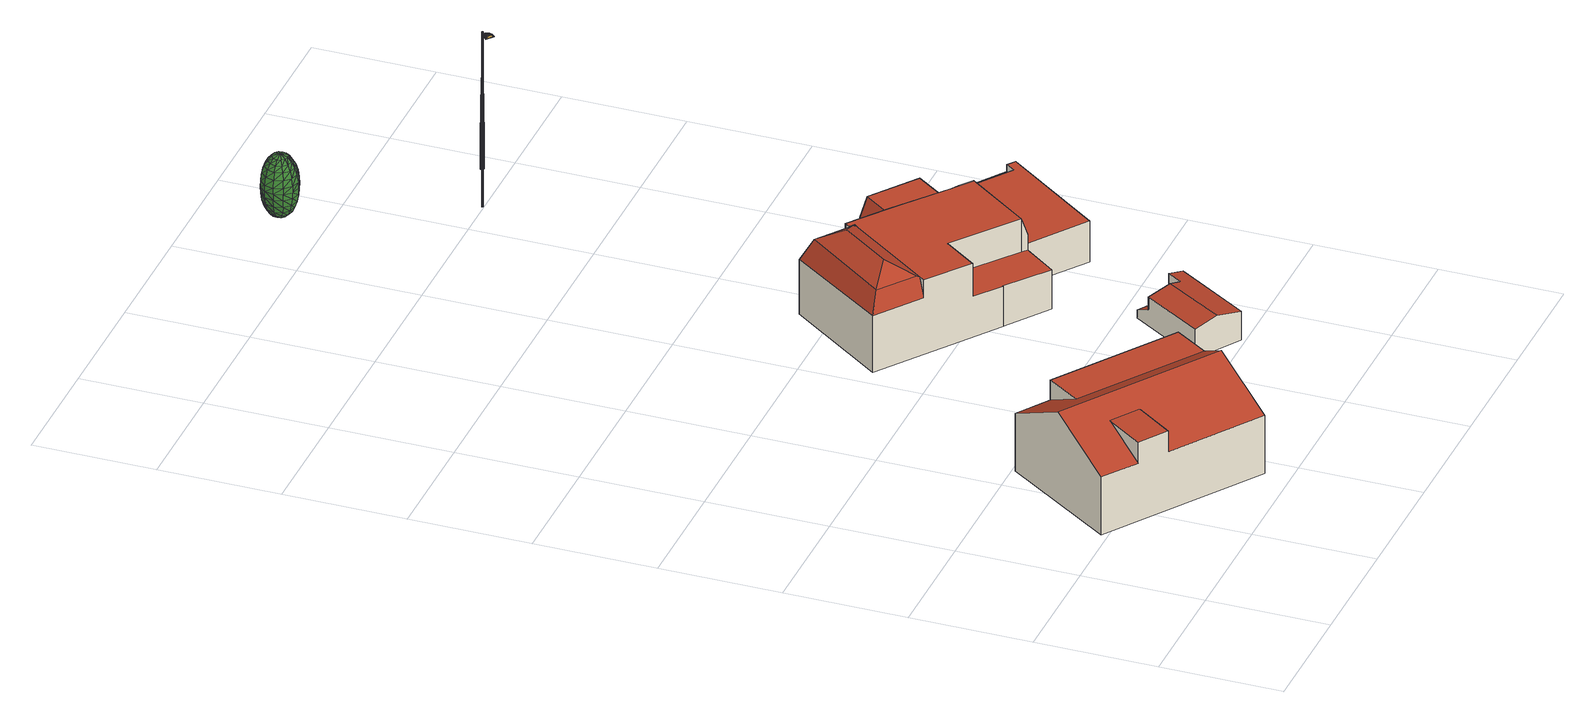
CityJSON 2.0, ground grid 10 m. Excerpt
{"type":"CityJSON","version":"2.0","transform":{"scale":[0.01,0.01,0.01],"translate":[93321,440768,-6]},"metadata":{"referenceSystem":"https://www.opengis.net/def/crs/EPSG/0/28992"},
"CityObjects":{
"building1":{"type":"Building","attributes":{"statusOmschr":"Pand in gebruik","typeOmschr":"vrijstaand","aantalBouwlagen":3,"hoogste_bouwlaag":1,"laagste_bouwlaag":1,"yearOfConstruction":2001},"address":[{"country":"Nederland","locality":"Rotterdam","thoroughfareNumber":"230","thoroughfareName":"Straatweg","postcode":"3054AM"}],"geometry":[{"type":"Solid","lod":"2","boundaries":[[[[0,1,2,3,4,5,6,7]],[[8,9,10,11]],[[12,13,1,0,14,15]],[[4,16,17,5]],[[16,3,2,8,11,7,6,17]],[[18,15,14,19]],[[10,9,13,12,18,19]],[[9,8,2,1,13]],[[3,16,4]],[[0,7,11,10,19,14]],[[12,15,18]],[[17,6,5]]]],"semantics":{"surfaces":[{"type":"RoofSurface"},{"type":"GroundSurface"},{"type":"WallSurface"}],"values":[[0,1,0,0,2,0,2,2,2,2,2,2]]}}]},
"building2":{"type":"Building","attributes":{"statusOmschr":"Pand in gebruik","aantalBouwlagen":1,"yearOfConstruction":2001},"address":[{"country":"Nederland","locality":"Rotterdam"}],"geometry":[{"type":"Solid","lod":"2","boundaries":[[[[20,21,22,23]],[[24,25,26,27]],[[27,26,28,29]],[[26,30,20,23,31,28]],[[29,28,31,32]],[[32,33,24,27,29]],[[30,34,35,21,20]],[[21,35,36,22]],[[36,35,34,25,24,33]],[[34,30,26,25]],[[22,36,33,32,31,23]]]],"semantics":{"surfaces":[{"type":"WallSurface"},{"type":"RoofSurface"},{"type":"GroundSurface"}],"values":[[0,0,0,1,0,1,0,2,0,1,0]]}}]},
"tree1":{"type":"SolitaryVegetationObject","attributes":{"Takvrije_zone":"tot 4,50 meter Bereikt","Boomhoogte":"9-12 m.","Boomstatus":"Niet van toepassing","Aanlegjaar":"2007","Laatste_mutatie":"17-05-2019","Stamdiameter":"15","Kroondiameter":"3","Ontwikkeling":"Blijvende Kroon","Boomsortiment_nederlands":"Sierkers","Boomsortiment":"Prunus 'Umineko'","Beheerobjectomschrijving":"12308.bm1","Brondatum":"13-06-2019","Thema":"Bomen","tree_part":"kruin","Wijk":"Hillegersberg Noord","Buurt":"Hillegersberg Noord - 40","Straat":"Plaszicht","Hoogte":"-1.9695778","Geslacht":"Prunus"},"geometry":[{"type":"MultiSurface","lod":"2","boundaries":[[[37,38,39]],[[40,41,39]],[[42,43,40]],[[44,45,38]],[[42,46,47]],[[48,46,49]],[[50,44,51]],[[52,53,48]],[[54,55,52]],[[56,57,54]],[[58,59,56]],[[60,58,61]],[[44,38,37]],[[62,60,61]],[[37,39,63]],[[64,60,62]],[[65,66,64]],[[65,67,66]],[[68,69,67]],[[70,71,68]],[[72,71,70]],[[73,72,74]],[[48,75,46]],[[76,73,74]],[[53,75,48]],[[53,77,75]],[[52,78,53]],[[79,73,76]],[[79,80,81]],[[82,83,80]],[[82,84,83]],[[85,86,84]],[[87,88,85]],[[89,90,87]],[[91,90,89]],[[91,92,90]],[[93,94,92]],[[93,95,94]],[[96,97,95]],[[98,99,96]],[[100,99,98]],[[101,102,100]],[[103,104,102]],[[103,105,104]],[[106,107,105]],[[106,108,107]],[[109,108,110]],[[111,110,112]],[[113,114,112]],[[115,114,113]],[[115,116,114]],[[117,116,118]],[[117,118,119]],[[120,97,121]],[[122,119,123]],[[124,120,125]],[[126,123,127]],[[128,124,129]],[[130,127,131]],[[132,128,133]],[[134,135,131]],[[136,134,137]],[[132,133,138]],[[139,137,140]],[[138,141,142]],[[140,143,139]],[[142,144,145]],[[146,143,147]],[[145,148,149]],[[150,147,151]],[[149,152,153]],[[151,154,150]],[[153,155,156]],[[157,154,158]],[[156,159,160]],[[161,158,162]],[[160,163,164]],[[162,165,161]],[[164,166,167]],[[168,165,169]],[[130,126,127]],[[126,122,123]],[[122,117,119]],[[170,117,122]],[[171,172,170]],[[173,174,171]],[[170,172,117]],[[172,116,117]],[[172,114,116]],[[171,174,172]],[[174,114,172]],[[174,112,114]],[[111,112,174]],[[173,111,174]],[[175,111,173]],[[109,110,111]],[[175,109,111]],[[176,109,175]],[[177,178,176]],[[179,180,177]],[[181,182,179]],[[181,183,182]],[[183,184,185]],[[186,185,184]],[[183,185,182]],[[182,185,187]],[[179,182,180]],[[182,187,180]],[[176,178,109]],[[178,108,109]],[[178,107,108]],[[177,180,178]],[[180,107,178]],[[180,187,107]],[[105,107,187]],[[105,187,104]],[[104,187,185]],[[104,185,186]],[[102,104,186]],[[102,186,100]],[[100,186,99]],[[186,184,99]],[[96,121,97]],[[99,121,96]],[[99,184,121]],[[120,121,125]],[[125,121,184]],[[125,184,183]],[[124,125,129]],[[129,125,183]],[[129,183,181]],[[128,129,133]],[[133,129,181]],[[138,133,141]],[[133,181,141]],[[141,181,179]],[[142,141,144]],[[141,179,144]],[[144,179,177]],[[145,144,148]],[[144,177,148]],[[148,177,176]],[[149,148,152]],[[148,176,152]],[[152,176,175]],[[153,152,155]],[[152,175,155]],[[155,175,173]],[[156,155,159]],[[155,173,159]],[[159,173,171]],[[160,159,163]],[[159,171,163]],[[163,171,170]],[[164,163,166]],[[163,170,166]],[[166,170,122]],[[166,122,126]],[[167,166,126]],[[167,126,130]],[[188,168,169]],[[136,189,134]],[[168,190,165]],[[161,165,190]],[[161,157,158]],[[191,192,157]],[[157,192,154]],[[150,154,192]],[[150,146,147]],[[146,150,192]],[[146,192,191]],[[146,191,143]],[[139,143,191]],[[191,157,139]],[[139,157,161]],[[139,136,137]],[[139,161,136]],[[136,161,190]],[[136,190,189]],[[189,190,168]],[[189,168,188]],[[188,134,189]],[[135,134,188]],[[188,169,135]],[[135,130,131]],[[135,169,130]],[[169,167,130]],[[169,165,167]],[[165,164,167]],[[165,162,164]],[[162,160,164]],[[162,158,160]],[[158,156,160]],[[158,154,156]],[[154,153,156]],[[154,151,153]],[[151,149,153]],[[151,147,149]],[[147,145,149]],[[147,143,145]],[[143,142,145]],[[143,140,142]],[[140,138,142]],[[140,137,138]],[[137,132,138]],[[137,134,132]],[[134,131,132]],[[131,128,132]],[[131,127,128]],[[127,124,128]],[[127,123,124]],[[123,120,124]],[[123,119,120]],[[119,97,120]],[[119,118,97]],[[95,97,118]],[[95,118,94]],[[94,118,116]],[[94,116,115]],[[92,94,115]],[[92,115,90]],[[90,115,113]],[[90,113,87]],[[87,113,88]],[[113,112,88]],[[88,112,110]],[[85,88,86]],[[88,110,86]],[[86,110,108]],[[86,108,106]],[[84,86,106]],[[84,106,83]],[[83,106,105]],[[83,105,103]],[[80,83,103]],[[80,103,81]],[[81,103,102]],[[81,102,101]],[[79,81,73]],[[73,81,101]],[[73,101,72]],[[72,101,71]],[[101,100,71]],[[71,100,98]],[[71,98,68]],[[68,98,69]],[[98,96,69]],[[69,96,95]],[[69,95,93]],[[67,69,93]],[[67,93,66]],[[66,93,92]],[[66,92,91]],[[64,66,91]],[[64,91,60]],[[60,91,89]],[[60,89,58]],[[58,89,59]],[[89,87,59]],[[59,87,85]],[[56,59,57]],[[59,85,57]],[[57,85,84]],[[57,84,82]],[[54,57,82]],[[54,82,55]],[[55,82,80]],[[55,80,79]],[[52,55,78]],[[55,79,78]],[[78,79,76]],[[76,53,78]],[[77,53,76]],[[76,75,77]],[[76,74,75]],[[74,46,75]],[[74,47,46]],[[74,72,47]],[[72,70,47]],[[47,70,42]],[[70,43,42]],[[70,68,43]],[[43,68,67]],[[43,67,65]],[[43,65,40]],[[40,65,41]],[[65,64,41]],[[41,64,62]],[[62,39,41]],[[63,39,62]],[[62,37,63]],[[62,61,37]],[[61,44,37]],[[61,51,44]],[[61,58,51]],[[58,56,51]],[[51,56,50]],[[56,54,50]],[[50,54,52]],[[50,52,48]],[[50,48,49]],[[49,44,50]],[[49,45,44]],[[49,46,45]],[[45,46,42]],[[42,38,45]],[[42,40,38]],[[40,39,38]]]}]},
"building3":{"type":"Building","attributes":{"statusOmschr":"Pand in gebruik","typeOmschr":"vrijstaand","aantalBouwlagen":2,"hoogste_bouwlaag":1,"laagste_bouwlaag":0,"yearOfConstruction":1977},"address":[{"country":"Nederland","locality":"Rotterdam","thoroughfareNumber":"234-236","thoroughfareName":"Straatweg","postcode":"3054AM"}],"geometry":[{"type":"Solid","lod":"2","boundaries":[[[[193,194,195,196,197,198,199,200]],[[196,195,201,202]],[[203,204,201,205,206,207,208]],[[209,210,211,212]],[[212,211,213,214]],[[215,216,217,218]],[[219,220,221]],[[195,222,205,201]],[[216,215,202,201,204,223,224]],[[225,226,227]],[[220,228,226,225]],[[216,224,229,230]],[[230,229,231,232]],[[232,231,228,220]],[[194,193,233]],[[234,235,236,233,207,206]],[[200,199,210,209]],[[235,222,236]],[[219,221,237,238]],[[205,234,206]],[[238,237,239,240]],[[203,241,223,204]],[[226,212,214,242,243,227]],[[222,235,234,205]],[[241,203,208,244]],[[245,232,220,219,246]],[[207,244,208]],[[236,222,195,194,233]],[[239,247,248,218,217,249,245,246,240]],[[213,211,210,199,198,250,251]],[[249,230,232,245]],[[252,253,248,247]],[[246,219,238,240]],[[243,242,254,253,252]],[[216,230,249,217]],[[213,251,255,254,242,214]],[[221,220,225,227,243,252,247,239,237]],[[250,256,255,251]],[[255,256,197,196,202,215,218,248,253,254]],[[198,197,256,250]],[[224,223,241,244,207,233,193,200,209,212,226,228,231,229]]]],"semantics":{"surfaces":[{"type":"WallSurface"},{"type":"RoofSurface"},{"type":"GroundSurface"}],"values":[[0,0,1,0,0,0,0,1,0,0,0,0,0,0,0,1,0,1,0,1,0,0,1,1,0,1,0,1,0,1,1,0,1,0,1,0,1,0,2,0,1]]}}]},
"cityfurniture1":{"type":"CityFurniture","attributes":{"Brondatum":"12-06-2019","Thema":"Lichtmasten","Nivo":"0","Klasse":"Verbindingsweg 2-zijdig","Objecthoogte":"10","Geplaatst_op":"02-12-2010","Datum_laatste_mutatie":"07-06-2019","Straatnaam":"Straatweg","Buurtnaam":"Hillegersberg Noord","Buurt_nummer":"62","Wijknaam":"Hillegersberg-Schiebroek","Wijknummer":"6","Lichtpunttype":"Straatverlichting","Nummer":"19","Beheerobject":"71935/OVL-019","Lamptype":"CPO-TW 140W KL.728","Armatuurtype":"4767 ARM SGS 453 1X CPO-TW 140W K EB OC FG EVSA VLAK GLAS LS-6","Uithoudertype":"UITHOUDER OV CONVERSIEMODEL","Masttype":"TRAMMAST LPH 10M"},"geometry":[{"type":"MultiSurface","lod":"2","boundaries":[[[257,258,259,260]],[[260,259,261,262]],[[262,261,263,264]],[[264,263,265,266]],[[266,265,267,268]],[[268,267,269,270]],[[270,269,271,272]],[[272,271,273,274]],[[274,273,275,276]],[[276,275,277,278]],[[278,277,279,280]],[[280,279,281,282]],[[282,281,283,284]],[[284,283,285,286]],[[286,285,287,288]],[[288,287,289,290]],[[290,289,291,292]],[[292,291,293,294]],[[294,293,295,296]],[[296,295,297,298]],[[298,297,299,300]],[[300,299,301,302]],[[302,301,303,304]],[[304,303,258,257]],[[257,260,262,264,266,268,270,272,274,276,278,280,282,284,286,288,290,292,294,296,298,300,302,304]]]}]},
"cityfurniture2":{"type":"CityFurniture","attributes":{"Brondatum":"12-06-2019","Thema":"Lichtmasten","Nivo":"0","Klasse":"Verbindingsweg 2-zijdig","Objecthoogte":"10","Geplaatst_op":"02-12-2010","Datum_laatste_mutatie":"07-06-2019","Straatnaam":"Straatweg","Buurtnaam":"Hillegersberg Noord","Buurt_nummer":"62","Wijknaam":"Hillegersberg-Schiebroek","Wijknummer":"6","Lichtpunttype":"Straatverlichting","Nummer":"19","Beheerobject":"71935/OVL-019","Lamptype":"CPO-TW 140W KL.728","Armatuurtype":"4767 ARM SGS 453 1X CPO-TW 140W K EB OC FG EVSA VLAK GLAS LS-6","Uithoudertype":"UITHOUDER OV CONVERSIEMODEL","Masttype":"TRAMMAST LPH 10M"},"geometry":[{"type":"MultiSurface","lod":"2","boundaries":[[[305,306,307,308]],[[309,310,311,312]],[[313,314,315,316]],[[317,305,308,318]],[[319,320,321,322]],[[320,313,316,321]],[[306,309,312,307]],[[314,317,318,315]],[[316,315,323,324]],[[308,307,325,326]],[[327,328,329,330]],[[331,332,333,334]],[[335,336,337,338]],[[315,318,339,323]],[[340,327,330,341]],[[332,342,343,333]],[[318,308,326,339]],[[344,331,334,345]],[[312,311,346,347]],[[322,321,348,349]],[[350,335,338,351]],[[307,312,347,325]],[[321,316,324,348]],[[336,319,322,337]],[[352,350,351,353]],[[354,340,341,355]],[[342,354,355,343]],[[311,344,345,346]],[[356,357,328,327]],[[310,358,344,311]],[[359,360,361,362]],[[363,359,362,364]],[[365,366,342,332]],[[367,363,364,368]],[[369,367,368,370]],[[371,369,370,372]],[[373,374,340,354]],[[366,373,354,342]],[[374,356,327,340]],[[375,352,353,376]],[[360,375,376,361]],[[377,365,332,331]],[[357,371,372,328]],[[358,377,331,344]],[[378,379,380,381]],[[382,383,384,385]],[[386,387,388,389]],[[390,391,392,393]],[[394,395,396,397]],[[395,398,399,396]],[[383,400,401,384]],[[402,382,385,403]],[[404,405,406,407]],[[387,408,409,388]],[[398,378,381,399]],[[410,402,403,411]],[[412,410,411,413]],[[391,412,413,392]],[[408,390,393,409]],[[414,386,389,415]],[[405,414,415,406]],[[416,417,379,378]],[[418,419,395,394]],[[420,421,422,423]],[[424,425,383,382]],[[426,427,428,429]],[[430,418,394,431]],[[432,433,412,391]],[[427,434,435,428]],[[436,437,438,439]],[[419,440,398,395]],[[440,416,378,398]],[[441,424,382,402]],[[421,404,407,422]],[[437,426,429,438]],[[442,432,391,390]],[[425,443,400,383]],[[444,420,423,445]],[[434,444,445,435]],[[433,446,410,412]],[[400,430,431,401]],[[446,441,402,410]],[[417,436,439,379]],[[447,448,449,450]],[[451,452,453,454]],[[455,456,457,458]],[[459,447,450,460]],[[456,451,454,457]],[[461,462,463,464]],[[448,455,458,449]],[[465,466,467,468]],[[466,461,464,467]],[[452,469,470,453]],[[462,459,460,463]],[[450,449,471,472]],[[468,467,397,396]],[[469,473,474,470]],[[454,453,475,476]],[[473,477,478,474]],[[479,480,481,482]],[[480,483,484,481]],[[485,486,487,488]],[[486,489,490,487]],[[489,491,492,490]],[[491,493,494,492]],[[493,495,496,494]],[[458,457,497,498]],[[483,465,468,484]],[[449,458,498,471]],[[463,460,499,500]],[[501,502,503,504]],[[477,501,504,478]],[[502,505,506,503]],[[505,507,508,506]],[[507,485,488,508]],[[495,509,510,496]],[[464,463,500,511]],[[460,450,472,499]],[[457,454,476,497]],[[509,479,482,510]],[[467,464,511,397]],[[494,496,512,513]],[[487,490,514,515]],[[470,474,516,517]],[[504,503,518,519]],[[403,385,472,471]],[[488,487,515,520]],[[490,492,521,514]],[[484,468,396,399]],[[474,478,522,516]],[[478,504,519,522]],[[506,508,523,524]],[[503,506,524,518]],[[482,481,381,380]],[[492,494,513,521]],[[453,470,517,475]],[[496,510,525,512]],[[385,384,499,472]],[[481,484,399,381]],[[510,482,380,525]],[[508,488,520,523]],[[384,401,500,499]],[[406,415,519,518]],[[435,445,515,514]],[[438,429,513,512]],[[407,406,518,524]],[[393,392,476,475]],[[389,388,516,522]],[[422,407,524,523]],[[411,403,471,498]],[[413,411,498,497]],[[439,438,512,525]],[[392,413,497,476]],[[409,393,475,517]],[[401,431,511,500]],[[415,389,522,519]],[[428,435,514,521]],[[445,423,520,515]],[[388,409,517,516]],[[431,394,397,511]],[[429,428,521,513]],[[379,439,525,380]],[[480,479,509,495,493,491,489,486,485,507,505,502,501,477,473,469,452,451,456,455,448,447,459,462,461,466,465,483]],[[526,527,421,420]],[[528,529,434,427]],[[530,528,427,426]],[[531,532,436,417]],[[533,534,414,405]],[[535,536,419,418]],[[537,538,408,387]],[[443,539,430,400]],[[540,530,426,437]],[[541,526,420,444]],[[539,535,418,430]],[[527,542,404,421]],[[543,531,417,416]],[[538,442,390,408]],[[529,541,444,434]],[[532,540,437,436]],[[544,537,387,386]],[[534,544,386,414]],[[542,533,405,404]],[[333,343,541,529]],[[334,333,529,528]],[[343,355,526,541]],[[536,545,440,419]],[[329,546,534,533]],[[341,330,542,527]],[[345,334,528,530]],[[547,548,442,538]],[[545,543,416,440]],[[549,550,433,432]],[[546,551,544,534]],[[552,349,443,425]],[[548,549,432,442]],[[355,341,527,526]],[[553,552,425,424]],[[554,553,424,441]],[[555,547,538,537]],[[330,329,533,542]],[[551,555,537,544]],[[550,556,446,433]],[[556,554,441,446]],[[346,345,530,540]],[[349,348,539,443]],[[324,323,536,535]],[[328,372,546,329]],[[370,368,555,551]],[[323,339,545,536]],[[337,322,349,552]],[[364,362,548,547]],[[325,347,532,531]],[[353,351,554,556]],[[361,376,550,549]],[[339,326,543,545]],[[368,364,547,555]],[[347,346,540,532]],[[348,324,535,539]],[[338,337,552,553]],[[351,338,553,554]],[[376,353,556,550]],[[326,325,531,543]],[[362,361,549,548]],[[372,370,551,546]],[[557,558,559,560]],[[561,562,563,564]],[[565,566,567]],[[558,568,569,559]],[[570,571,572]],[[573,574,575,576]],[[577,578,579,567]],[[580,581,582,583]],[[562,584,585,563]],[[574,561,564,575]],[[586,572,571]],[[587,580,583,588]],[[584,589,590,585]],[[591,592,593,594]],[[581,571,570,582]],[[595,596,597,598]],[[596,599,600,597]],[[599,591,594,600]],[[579,567,566]],[[592,557,560,593]],[[589,587,588,590]],[[568,573,576,569]],[[601,602,603,604]],[[605,601,604,606]],[[607,608,609]],[[610,608,607]],[[611,610,607]],[[612,605,606,613]],[[614,602,601,605,612,615,579,616,617,618,619,620],[621,607,609,622,623,624]],[[621,611,607]],[[625,610,611]],[[614,620,625,611]],[[620,619,610,625]],[[602,614,611,603]],[[615,612,613,626]],[[592,591,627,628]],[[557,592,628,629]],[[568,558,630,631]],[[573,568,631,632]],[[558,557,629,630]],[[574,573,632,633]],[[634,635,636,637]],[[638,639,566]],[[640,638,566,641]],[[642,643,644,645]],[[646,647,648,649]],[[649,648,643,642]],[[645,644,650,651]],[[423,422,523,520]],[[652,653,654,655]],[[656,657,658]],[[655,654,657,656]],[[659,660,661]],[[644,662,663]],[[661,660,664,665]],[[666,667,668]],[[651,650,669]],[[648,670,671,672]],[[672,671,662,644]],[[673,674,675,657]],[[665,664,674,673]],[[676,677,678,679]],[[679,678,659]],[[657,675,680,681]],[[682,670,648]],[[669,677,676]],[[683,684,685,686]],[[686,685,687,688]],[[688,687,689,690]],[[691,692,693]],[[694,695,696,697]],[[698,699,695,694]],[[697,696,684,683]],[[700,701,702,703]],[[704,705,706,707]],[[708,709,705,704]],[[710,711,712,713]],[[714,701,700]],[[715,716,717]],[[718,719,720,721]],[[722,699,698]],[[707,706,723,724]],[[703,702,719,718]],[[717,716,725,726]],[[721,720,727]],[[724,723,715]],[[728,729,711,710]],[[726,725,729,728]],[[730,731,732,733]],[[734,735,736,737]],[[738,739,740]],[[733,732,738]],[[693,692,741,702]],[[737,736,731,730]],[[702,741,735,734]],[[742,743,744,745]],[[746,747,748,741]],[[696,749,750,684]],[[751,752,743,742]],[[685,655,656,753]],[[754,755,747,746]],[[756,757,653,652]],[[740,739,749,696]],[[753,656,758]],[[745,744,759,760]],[[684,750,655,685]],[[761,762,757,756]],[[760,759,762,761]],[[741,748,763,764]],[[764,763,752,751]],[[580,587,765,766]],[[581,580,766,767]],[[571,581,767,768]],[[586,571,768,578]],[[769,770,771,772]],[[773,613,624]],[[774,775,776]],[[777,639,608]],[[778,622,609,779]],[[779,769,772,778]],[[622,773,623]],[[608,639,609]],[[779,609,607,769]],[[611,621,624,603]],[[623,773,624]],[[606,604,613]],[[773,622,609,639]],[[604,603,624]],[[626,613,773]],[[775,624,623,772,771,780,776]],[[613,604,624]],[[781,640,641,782]],[[783,784,785,786]],[[595,787,788,789]],[[784,781,782,785]],[[787,783,786,788]],[[596,595,789,790]],[[591,599,791,627]],[[599,596,790,791]],[[792,793,794,795]],[[796,797,798,799]],[[800,801,802,803]],[[804,805,806,807]],[[808,809,810,811]],[[811,810,812,813]],[[814,815,816,817]],[[813,812,818,819]],[[819,818,801,800]],[[820,797,796]],[[795,794,805,804]],[[799,798,793,792]],[[807,806,821,822]],[[822,821,809,808]],[[817,816,823,798]],[[812,824,728,818]],[[798,823,825,826]],[[827,710,828,829]],[[830,831,832,806]],[[833,834,835,836]],[[818,728,710,827]],[[837,838,839,840]],[[826,825,708,841]],[[823,842,843,844]],[[840,839,842,823]],[[841,708,831,830]],[[806,832,845,846]],[[844,843,709,708]],[[846,845,834,833]],[[836,835,824,812]],[[847,848,796,849]],[[850,851,803,852]],[[853,854,855]],[[856,857,851,850]],[[858,859,860]],[[861,862,858]],[[849,796,863,864]],[[860,859,854,853]],[[865,792,862,861]],[[864,863,792,865]],[[855,811,866]],[[867,868,869,870]],[[870,869,852,871]],[[866,811,813,872]],[[872,813,857,856]],[[579,615,626,773]],[[617,616,639,777]],[[639,873,616]],[[639,638,874,873]],[[781,784,875,876]],[[877,616,586,572]],[[616,579,773,639]],[[877,616,873]],[[619,618,608,610]],[[878,783,879]],[[618,617,777,608]],[[595,598,787]],[[640,781,876,880]],[[638,640,880,874]],[[787,879,783]],[[879,787,598]],[[784,783,878,875]],[[881,565,567]],[[768,767,882,883]],[[768,883,578]],[[577,578,883]],[[587,589,884,765]],[[589,584,885,884]],[[562,561,886,887]],[[561,574,633,886]],[[584,562,887,885]],[[668,667,888,889]],[[890,891,892,893]],[[894,895,896,897]],[[898,899,700,900]],[[660,901,891,890]],[[893,892,895,894]],[[889,888,901,660]],[[902,903,904,711]],[[905,906,723]],[[907,780,771,770]],[[900,700,908,909]],[[909,908,718,843]],[[723,906,910]],[[623,622,778,772]],[[711,904,690,712]],[[911,697,683,912]],[[910,697,911]],[[912,683,903,902]],[[709,913,914]],[[774,780,907]],[[843,718,913,709]],[[769,607,621,915,774,907,770]],[[780,774,776]],[[775,774,915]],[[915,624,775]],[[624,915,621]],[[790,789,916,917]],[[630,629,918,919]],[[791,790,917,920]],[[631,630,919,921]],[[632,631,921,922]],[[782,641,923,924]],[[785,782,924,925]],[[886,633,881,926]],[[887,886,926,927]],[[766,765,928,929]],[[884,885,930,931]],[[767,766,929,882]],[[641,566,932,923]],[[628,627,933,934]],[[629,628,934,918]],[[885,887,927,930]],[[789,788,935,916]],[[566,565,932]],[[788,786,936,935]],[[786,785,925,936]],[[633,632,922,881]],[[627,791,920,933]],[[765,884,931,928]],[[873,575,877]],[[564,563,585,590,588,583,582,570,877,575]],[[937,938,939,940]],[[938,634,637,939]],[[941,937,940,942]],[[943,944,942,940,939,637,636]],[[945,847,849,946]],[[947,948,949]],[[950,941,942,944]],[[951,950,944,943]],[[635,634,938,937,941,950,951]],[[952,953,954,955]],[[956,948,947]],[[635,951,943,636]],[[957,958,853,959]],[[946,849,960,961]],[[949,868,867]],[[955,954,958,957]],[[962,865,953,952]],[[959,853,956]],[[961,960,865,962]],[[639,616,579,566]],[[598,597,600,594,593,560,559,569,576,575,873,874,880,876,875,878]],[[879,598,878]],[[577,883,567]],[[882,929,928,931,930,927,926,881,567,883]],[[570,572,877]],[[936,925,924,923,932,565,881,922,921,919,918,934,933,920,917,916,935]]]}]}
},
"vertices":[
[1629,477,1204],[387,1319,1204],[75,857,910],[355,668,910],[560,970,1103],[787,816,1103],[582,514,910],[1318,17,910],[75,857,400],[698,1779,400],[1941,938,400],[1318,17,400],[967,1597,909],[698,1779,909],[1754,662,1085],[780,1320,1087],[355,668,1094],[582,514,1094],[967,1597,1083],[1941,938,1081],
[3104,866,602],[3104,866,348],[3491,1475,348],[3491,1475,599],[3053,1590,487],[3053,1590,601],[3219,1478,648],[3219,1478,491],[3299,1427,628],[3299,1427,492],[2911,989,649],[3376,1549,627],[3376,1549,420],[3127,1707,418],[2739,1098,603],[2739,1098,348],[3127,1707,348],
[1485,7938,853],[1483,7942,853],[1485,7940,853],[1514,7994,874],[1537,7971,874],[1482,8002,874],[1530,8022,909],[1483,7936,853],[1482,7942,853],[1481,7942,853],[1450,7994,874],[1481,7936,853],[1482,7936,853],[1482,7876,874],[1514,7884,874],[1450,7884,874],[1479,7938,853],[1434,7856,909],[1399,7891,909],[1482,7843,909],[1423,7837,953],[1530,7856,909],[1482,7821,953],[1565,7891,909],[1537,7907,874],[1545,7939,874],[1485,7939,853],[1578,7939,909],[1565,7987,909],[1600,7939,953],[1584,7998,953],[1541,8041,953],[1601,8008,1011],[1482,8035,909],[1482,8057,953],[1434,8022,909],[1399,7987,909],[1427,7971,874],[1479,7940,853],[1419,7939,874],[1479,7939,853],[1427,7907,874],[1386,7939,909],[1364,7939,953],[1380,7998,953],[1380,7880,953],[1345,7939,1011],[1363,7870,1011],[1413,7820,1011],[1354,7865,1075],[1482,7802,1011],[1408,7811,1075],[1541,7837,953],[1551,7820,1011],[1584,7880,953],[1601,7870,1011],[1619,7939,1011],[1610,7865,1075],[1630,7939,1075],[1610,8013,1075],[1632,7939,1128],[1551,8058,1011],[1556,8067,1075],[1482,8076,1011],[1423,8041,953],[1413,8058,1011],[1363,8008,1011],[1408,8067,1075],[1354,8013,1075],[1334,7939,1075],[1352,8014,1128],[1332,7939,1128],[1354,7865,1181],[1352,7864,1128],[1408,7811,1181],[1407,7809,1128],[1482,7791,1075],[1482,7789,1128],[1556,7811,1075],[1557,7809,1128],[1610,7865,1181],[1612,7864,1128],[1630,7939,1181],[1610,8013,1181],[1612,8014,1128],[1619,7939,1245],[1601,8008,1245],[1551,8058,1245],[1556,8067,1181],[1584,7998,1303],[1541,8041,1303],[1482,8057,1303],[1482,8076,1245],[1529,8021,1347],[1482,8034,1347],[1435,8021,1347],[1423,8041,1303],[1451,7993,1382],[1482,8001,1382],[1480,7940,1403],[1428,7970,1382],[1400,7986,1347],[1479,7939,1403],[1420,7939,1382],[1380,7998,1303],[1387,7939,1347],[1428,7908,1382],[1364,7939,1303],[1400,7892,1347],[1481,7937,1403],[1451,7885,1382],[1380,7880,1303],[1435,7857,1347],[1482,7936,1403],[1482,7877,1382],[1423,7837,1303],[1482,7844,1347],[1513,7885,1382],[1482,7821,1303],[1529,7857,1347],[1484,7938,1403],[1536,7908,1382],[1541,7837,1303],[1564,7892,1347],[1485,7939,1403],[1544,7939,1382],[1584,7880,1303],[1577,7939,1347],[1536,7970,1382],[1600,7939,1303],[1564,7986,1347],[1483,7941,1403],[1513,7993,1382],[1601,7870,1245],[1551,7820,1245],[1556,7811,1181],[1482,7802,1245],[1482,7791,1181],[1413,7820,1245],[1363,7870,1245],[1345,7939,1245],[1334,7939,1181],[1363,8008,1245],[1354,8013,1181],[1413,8058,1245],[1408,8067,1181],[1482,8087,1181],[1557,8069,1128],[1482,8089,1128],[1482,8087,1075],[1407,8069,1128],[1482,7942,1403],[1481,7941,1403],[1484,7940,1403],[1480,7938,1403],[1483,7937,1403],
[1987,2986,1067],[1987,2986,910],[1616,3256,908],[1616,3256,413],[2561,2568,413],[2561,2568,768],[2341,2728,774],[2341,2728,1063],[2200,4059,893],[2200,4059,413],[2504,3774,1011],[2534,3816,879],[2221,3950,1081],[2504,3738,1083],[2527,3728,1068],[2541,3746,1011],[2541,3001,1063],[2541,3001,778],[3073,2611,764],[3073,2611,1056],[3117,2579,762],[3117,2579,901],[2861,3578,413],[2861,3578,767],[3105,3914,765],[3105,3914,413],[3560,3474,708],[3344,3212,768],[3560,3474,770],[1715,3264,1081],[2534,3816,1068],[2861,3578,1065],[3452,3132,769],[3452,3132,1057],[3535,3072,770],[3344,3212,1059],[2916,3538,1064],[2916,3538,929],[3291,3250,1059],[3291,3250,928],[2021,3032,1067],[2257,3701,1195],[1960,3297,1196],[2005,3050,1081],[4120,3064,777],[4120,3064,722],[4173,3138,777],[4173,3138,716],[2504,3774,1068],[3156,2633,900],[3194,2605,767],[2541,3746,1068],[3539,3598,928],[3613,3545,702],[4238,3091,778],[4238,3091,413],[3160,3874,929],[2565,2573,768],[2924,2314,758],[3645,2277,773],[3645,2277,413],[3156,2633,413],[2924,2314,413],[2565,2573,413],
[3340,7019,382],[3340,7019,49],[3339,7019,49],[3339,7019,382],[3339,7018,49],[3339,7018,382],[3338,7016,49],[3338,7016,382],[3338,7015,49],[3338,7015,382],[3338,7014,49],[3338,7014,382],[3339,7012,49],[3339,7012,382],[3339,7011,49],[3339,7011,382],[3340,7011,49],[3340,7011,382],[3342,7010,49],[3342,7010,382],[3343,7010,49],[3343,7010,382],[3344,7010,49],[3344,7010,382],[3345,7011,49],[3345,7011,382],[3347,7011,49],[3347,7011,382],[3347,7012,49],[3347,7012,382],[3348,7014,49],[3348,7014,382],[3348,7015,49],[3348,7015,382],[3348,7016,49],[3348,7016,382],[3347,7018,49],[3347,7018,382],[3347,7019,49],[3347,7019,382],[3345,7019,49],[3345,7019,382],[3344,7020,49],[3344,7020,382],[3343,7020,49],[3343,7020,382],[3342,7020,49],[3342,7020,382],
[3357,7011,382],[3357,7015,382],[3357,7015,442],[3357,7011,442],[3357,7018,382],[3356,7021,382],[3356,7021,442],[3357,7018,442],[3351,7004,382],[3353,7006,382],[3353,7006,442],[3351,7004,442],[3355,7008,382],[3355,7008,442],[3345,7001,382],[3348,7002,382],[3348,7002,442],[3345,7001,442],[3353,7006,782],[3351,7004,782],[3357,7015,782],[3357,7011,782],[3338,7029,442],[3335,7027,442],[3335,7027,782],[3338,7029,782],[3353,7026,442],[3350,7028,442],[3350,7028,782],[3353,7026,782],[3339,7002,382],[3342,7001,382],[3342,7001,442],[3339,7002,442],[3355,7008,782],[3341,7030,442],[3341,7030,782],[3347,7029,442],[3347,7029,782],[3355,7024,442],[3355,7024,782],[3356,7021,782],[3357,7018,782],[3348,7002,782],[3345,7001,782],[3336,7003,382],[3336,7003,442],[3333,7005,382],[3333,7005,442],[3344,7030,442],[3344,7030,782],[3338,7029,382],[3335,7027,382],[3355,7024,382],[3329,7013,382],[3329,7010,382],[3329,7010,442],[3329,7013,442],[3328,7016,382],[3328,7016,442],[3350,7028,382],[3347,7029,382],[3329,7020,382],[3329,7020,442],[3330,7023,382],[3330,7023,442],[3332,7025,382],[3332,7025,442],[3344,7030,382],[3341,7030,382],[3331,7007,382],[3331,7007,442],[3353,7026,382],[3350,7013,1042],[3351,7015,1042],[3351,7015,1182],[3350,7013,1182],[3340,7005,1032],[3342,7005,1032],[3343,7008,1042],[3341,7008,1042],[3334,7021,1032],[3333,7018,1032],[3336,7017,1042],[3337,7019,1042],[3332,7014,1032],[3333,7011,1032],[3336,7013,1042],[3336,7014,1042],[3347,7009,1042],[3349,7010,1042],[3349,7010,1182],[3347,7009,1182],[3350,7012,1042],[3350,7012,1182],[3345,7005,1032],[3344,7008,1042],[3338,7006,1032],[3339,7009,1042],[3339,7025,1032],[3337,7024,1032],[3339,7022,1042],[3340,7022,1042],[3332,7016,1032],[3336,7016,1042],[3336,7007,1032],[3338,7010,1042],[3334,7009,1032],[3337,7011,1042],[3335,7023,1032],[3338,7020,1042],[3353,7012,1032],[3354,7015,1032],[3349,7006,1032],[3351,7008,1032],[3344,7026,1032],[3341,7026,1032],[3342,7023,1042],[3344,7023,1042],[3340,7005,792],[3342,7005,792],[3352,7021,1032],[3350,7023,1032],[3348,7021,1042],[3349,7020,1042],[3347,7005,1032],[3346,7008,1042],[3333,7011,792],[3334,7009,792],[3348,7025,1032],[3347,7022,1042],[3354,7017,1032],[3353,7019,1032],[3350,7018,1042],[3351,7016,1042],[3352,7010,1032],[3338,7006,792],[3332,7014,792],[3345,7005,792],[3346,7026,1032],[3345,7023,1042],[3336,7007,792],[3342,7010,1587],[3340,7010,1587],[3340,7010,1187],[3342,7010,1187],[3338,7013,1587],[3338,7014,1587],[3338,7014,1187],[3338,7013,1187],[3339,7011,1587],[3338,7012,1587],[3338,7012,1187],[3339,7011,1187],[3343,7010,1587],[3343,7010,1187],[3345,7010,1587],[3344,7010,1587],[3344,7010,1187],[3345,7010,1187],[3347,7011,1587],[3346,7011,1587],[3346,7011,1187],[3347,7011,1187],[3337,7016,1587],[3337,7016,1187],[3339,7009,1182],[3341,7008,1182],[3338,7017,1587],[3338,7017,1187],[3336,7014,1182],[3336,7013,1182],[3338,7018,1587],[3338,7018,1187],[3349,7015,1587],[3349,7014,1587],[3349,7014,1187],[3349,7015,1187],[3348,7012,1587],[3348,7012,1187],[3344,7021,1587],[3345,7021,1587],[3345,7021,1187],[3344,7021,1187],[3346,7020,1587],[3346,7020,1187],[3347,7020,1587],[3347,7020,1187],[3348,7019,1587],[3348,7019,1187],[3349,7017,1587],[3349,7017,1187],[3337,7011,1182],[3338,7010,1182],[3343,7008,1182],[3344,7008,1182],[3339,7019,1587],[3340,7020,1587],[3340,7020,1187],[3339,7019,1187],[3341,7021,1587],[3341,7021,1187],[3342,7021,1587],[3342,7021,1187],[3349,7016,1587],[3349,7016,1187],[3346,7008,1182],[3350,7018,1182],[3349,7020,1182],[3347,7022,1182],[3345,7023,1182],[3336,7017,1182],[3336,7016,1182],[3339,7022,1182],[3338,7020,1182],[3344,7023,1182],[3348,7021,1182],[3337,7019,1182],[3342,7023,1182],[3340,7022,1182],[3351,7016,1182],[3344,7026,792],[3341,7026,792],[3350,7023,792],[3348,7025,792],[3352,7021,792],[3354,7015,792],[3354,7017,792],[3337,7024,792],[3335,7023,792],[3349,7006,792],[3351,7008,792],[3333,7018,792],[3332,7016,792],[3347,7005,792],[3353,7019,792],[3346,7026,792],[3339,7025,792],[3353,7012,792],[3334,7021,792],[3352,7010,792],[3332,7025,782],[3328,7016,782],[3329,7013,782],[3329,7010,782],[3331,7007,782],[3330,7023,782],[3342,7001,782],[3339,7002,782],[3336,7003,782],[3329,7020,782],[3333,7005,782],[3382,7010,1554],[3384,7008,1555],[3385,7009,1554],[3383,7011,1553],[3395,7000,1554],[3398,6997,1553],[3398,6998,1552],[3395,7001,1554],[3348,6987,1529],[3348,6989,1529],[3347,6987,1528],[3386,7007,1555],[3387,7007,1555],[3423,6978,1530],[3425,6975,1530],[3425,6977,1528],[3389,7004,1555],[3392,7002,1555],[3392,7003,1554],[3389,7005,1555],[3398,6945,1528],[3401,6944,1528],[3347,6989,1528],[3411,6986,1544],[3418,6980,1536],[3417,6982,1537],[3410,6988,1544],[3401,6994,1551],[3401,6996,1551],[3426,6974,1528],[3408,6989,1546],[3407,6991,1546],[3404,6992,1549],[3404,6993,1548],[3379,7013,1552],[3380,7012,1553],[3381,7012,1552],[3380,7014,1551],[3376,7015,1548],[3377,7015,1549],[3378,7015,1549],[3377,7016,1547],[3378,7014,1550],[3379,7014,1550],[3401,6943,1528],[3402,6943,1528],[3402,6943,1529],[3401,6943,1529],[3399,6943,1528],[3399,6943,1529],[3391,7002,1528],[3375,7020,1529],[3378,7007,1528],[3427,6976,1529],[3427,6973,1529],[3347,6986,1528],[3347,6986,1529],[3427,6973,1528],[3346,6988,1528],[3372,7019,1528],[3373,7020,1528],[3375,7020,1528],[3427,6976,1528],[3428,6975,1528],[3423,6976,1528],[3360,6986,1528],[3367,6974,1528],[3399,6947,1528],[3428,6975,1529],[3346,6988,1529],[3354,6984,1552],[3356,6982,1553],[3358,6981,1554],[3360,6979,1555],[3362,6977,1555],[3365,6975,1555],[3367,6973,1555],[3386,7001,1539],[3387,7001,1541],[3368,6978,1541],[3367,6978,1539],[3373,7019,1529],[3372,7019,1529],[3373,7018,1537],[3348,6988,1537],[3386,6990,1554],[3387,6990,1554],[3384,6993,1555],[3383,6992,1555],[3393,6984,1551],[3393,6985,1551],[3390,6988,1553],[3389,6987,1553],[3381,6995,1555],[3381,6994,1555],[3368,7003,1551],[3369,7003,1551],[3368,7004,1549],[3367,7003,1549],[3366,7004,1548],[3367,7005,1548],[3366,7005,1546],[3372,7002,1553],[3371,7004,1552],[3370,7003,1552],[3385,6994,1555],[3382,6996,1555],[3370,7004,1551],[3369,7004,1551],[3377,7000,1555],[3375,7002,1554],[3375,7001,1554],[3378,6997,1555],[3391,6989,1553],[3388,6991,1554],[3387,6991,1554],[3368,7005,1549],[3369,7005,1549],[3368,7006,1548],[3376,6998,1555],[3376,6999,1555],[3374,7001,1554],[3374,7000,1554],[3367,7007,1546],[3367,7006,1546],[3394,6986,1551],[3366,7000,1551],[3367,7001,1551],[3366,7002,1549],[3365,7001,1549],[3365,7002,1548],[3364,7002,1548],[3364,7003,1546],[3363,7002,1546],[3391,6982,1551],[3388,6985,1553],[3387,6985,1553],[3369,6998,1553],[3369,6999,1553],[3368,7000,1552],[3367,6999,1552],[3370,6997,1554],[3371,6997,1554],[3386,6983,1553],[3387,6984,1553],[3384,6987,1554],[3383,6986,1554],[3373,6990,1555],[3373,6991,1555],[3371,6993,1555],[3371,6992,1555],[3375,6988,1555],[3376,6989,1555],[3362,6999,1548],[3363,7000,1548],[3362,7001,1546],[3361,7000,1546],[3390,6981,1551],[3367,6996,1553],[3366,6997,1552],[3365,6997,1552],[3380,6988,1555],[3381,6989,1555],[3378,6991,1555],[3377,6991,1555],[3373,6995,1555],[3369,6995,1554],[3368,6994,1554],[3365,6998,1551],[3364,6998,1551],[3375,6993,1555],[3363,6998,1549],[3364,6999,1549],[3376,6994,1555],[3376,6995,1555],[3374,6997,1555],[3374,6996,1555],[3381,6990,1555],[3382,6990,1555],[3379,6993,1555],[3378,6992,1555],[3372,6998,1554],[3370,7000,1553],[3370,6999,1553],[3385,6988,1554],[3377,6995,1555],[3377,6996,1555],[3375,6998,1555],[3375,6997,1555],[3388,6986,1553],[3389,6986,1553],[3386,6989,1554],[3369,7001,1552],[3368,7002,1551],[3380,6993,1555],[3380,6994,1555],[3365,7003,1548],[3392,6983,1551],[3392,6984,1551],[3369,7002,1552],[3370,7002,1552],[3365,7004,1546],[3373,7000,1554],[3373,6999,1554],[3371,7000,1553],[3371,7001,1553],[3383,6991,1555],[3382,6991,1555],[3383,6959,1546],[3386,6957,1544],[3394,6951,1536],[3400,6945,1530],[3391,7001,1544],[3409,6987,1542],[3385,6959,1542],[3368,6973,1544],[3347,6989,1529],[3417,6980,1534],[3396,6950,1532],[3393,6952,1535],[3373,7020,1529],[3360,6985,1544],[3378,7007,1544],[3389,6956,1539],[3373,7018,1540],[3349,6988,1540],[3374,7017,1544],[3374,7017,1542],[3349,6988,1542],[3350,6987,1544],[3375,7016,1546],[3350,6987,1546],[3351,6986,1548],[3352,6985,1549],[3353,6985,1550],[3376,6983,1555],[3377,6984,1555],[3374,6986,1555],[3373,6986,1555],[3382,6978,1553],[3383,6979,1553],[3380,6982,1554],[3379,6981,1554],[3360,6997,1548],[3361,6997,1548],[3360,6998,1546],[3359,6997,1546],[3371,6988,1555],[3371,6989,1555],[3369,6991,1555],[3368,6990,1555],[3365,6993,1553],[3365,6994,1553],[3364,6995,1552],[3363,6994,1552],[3363,6996,1551],[3362,6995,1551],[3387,6977,1551],[3387,6978,1551],[3384,6980,1553],[3383,6980,1553],[3362,6997,1549],[3361,6996,1549],[3386,6976,1551],[3367,6992,1554],[3366,6992,1554],[3381,6983,1554],[3364,6997,1551],[3378,6985,1555],[3377,6985,1555],[3361,6998,1548],[3361,6999,1546],[3360,6999,1546],[3372,6989,1555],[3372,6990,1555],[3370,6992,1555],[3366,6994,1553],[3366,6995,1553],[3365,6996,1552],[3364,6996,1552],[3388,6978,1551],[3388,6979,1551],[3385,6981,1553],[3384,6981,1553],[3374,6987,1555],[3382,6984,1554],[3379,6987,1555],[3378,6986,1555],[3368,6993,1554],[3367,6993,1554],[3384,6974,1551],[3385,6975,1551],[3381,6977,1553],[3359,6996,1548],[3360,6996,1548],[3358,6996,1546],[3365,6990,1554],[3366,6991,1554],[3364,6992,1553],[3360,6995,1549],[3361,6995,1549],[3370,6987,1555],[3368,6989,1555],[3367,6989,1555],[3372,6985,1555],[3373,6985,1555],[3379,6980,1554],[3378,6980,1554],[3375,6982,1555],[3362,6993,1552],[3359,6994,1549],[3360,6994,1549],[3359,6995,1548],[3358,6994,1548],[3357,6995,1546],[3361,6994,1551],[3374,7019,1529],[3374,7019,1530],[3375,7018,1542],[3374,7018,1540],[3374,7019,1528],[3375,7017,1544],[3376,7017,1546],[3374,7018,1537],[3366,6972,1554],[3391,6951,1537],[3397,6946,1530],[3380,6962,1549],[3377,6965,1551],[3370,6970,1554],[3373,6968,1553],[3373,7004,1553],[3373,7003,1553],[3370,7005,1551],[3371,7006,1551],[3370,7006,1549],[3369,7006,1549],[3368,7007,1548],[3369,7007,1548],[3368,7008,1546],[3368,7007,1546],[3389,6979,1551],[3389,6980,1551],[3385,6982,1553],[3372,7005,1552],[3364,7000,1549],[3365,7000,1549],[3364,7001,1548],[3372,6994,1555],[3370,6996,1554],[3413,6984,1539],[3383,6985,1554],[3382,6985,1554],[3368,6997,1553],[3366,6998,1552],[3365,6999,1551],[3377,6990,1555],[3374,6992,1555],[3420,6978,1531],[3351,6985,1547],[3352,6984,1549],[3357,6980,1553],[3359,6978,1554],[3353,6984,1550],[3361,6977,1555],[3364,6975,1555],[3348,6987,1537],[3349,6987,1540],[3349,6987,1542],[3369,6970,1554],[3372,6968,1552],[3381,6960,1546],[3384,6957,1544],[3375,6965,1551],[3378,6962,1548],[3348,6987,1530],[3354,6983,1551],[3355,6982,1552],[3350,6986,1546],[3350,6986,1544],[3384,7003,1540],[3385,7002,1539],[3366,6979,1539],[3365,6980,1540],[3384,7003,1541],[3365,6980,1541],[3367,6978,1542],[3366,6979,1542],[3383,6973,1551],[3380,6976,1553],[3361,6992,1552],[3362,6992,1552],[3360,6993,1551],[3385,7002,1542],[3386,7001,1542],[3371,6983,1555],[3372,6984,1555],[3369,6986,1555],[3369,6985,1555],[3363,6991,1553],[3366,6987,1555],[3367,6988,1555],[3364,6989,1554],[3378,6979,1554],[3377,6979,1554],[3374,6981,1555]
]}
